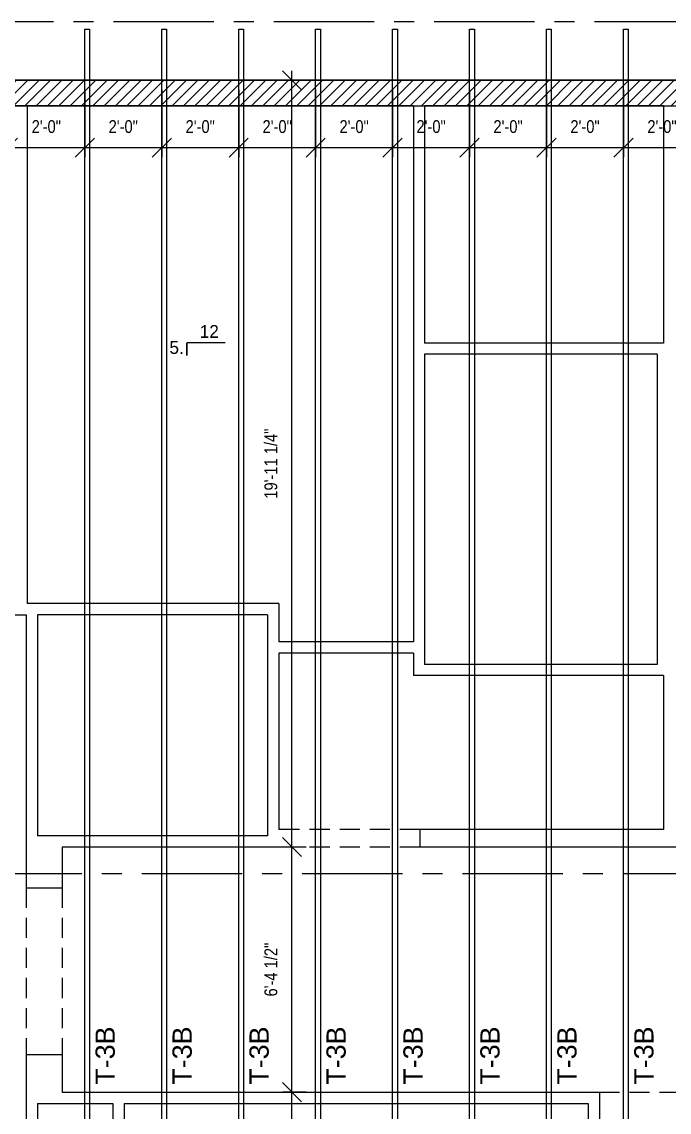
# Model space of a CAD drawing. Header units: inches. Extents: x -1321 to 2514, y -588 to 989.
# Drawn here: x 1369.4 to 1571.3, y 621.4 to 961.7 of the extents above; entities that cross this region are included whole.
import ezdxf
from ezdxf.enums import TextEntityAlignment as Align

# ---------------------------------------------------------------- set-up
doc = ezdxf.new("R2010")
doc.units = ezdxf.units.IN
doc.header["$LTSCALE"] = 25
doc.header["$MEASUREMENT"] = 0
doc.linetypes.add('CENTER', pattern=[2, 1.25, -0.25, 0.25, -0.25])
doc.linetypes.add('HIDDEN', pattern=[0.375, 0.25, -0.125])
for name, color, linetype in [('1WDOOR', 3, 'Continuous'), ('1WEXTERIOR', 150, 'Continuous'), ('1WINTERIOR', 4, 'Continuous'), ('RDIM', 2, 'Continuous'), ('RMARK', 80, 'Continuous'), ('ROOF', 7, 'CENTER'), ('RTRUSS', 30, 'Continuous')]:
    doc.layers.add(name, color=color, linetype=linetype)
doc.styles.add('Dim', font='ARIALN.TTF')
doc.styles.add('Plane', font='arial.ttf')
doc.dimstyles.new('Clearspan', dxfattribs={"dimscale": 48, "dimtxt": 0.083333, "dimasz": 0.125, "dimexe": 0.0625, "dimexo": 0.0625, "dimgap": 0.09375, "dimtad": 1, "dimtoh": 1, "dimdec": 4, "dimzin": 3, "dimdsep": 46, "dimlunit": 4, "dimtxsty": 'Dim', "dimblk": 'OBLIQUE', "dimcen": 0.09375, "dimdle": 0.0625, "dimazin": 0, "dimtfac": 1, "dimtdec": 4, "dimtix": 1, "dimtmove": 2, "dimatfit": 3, "dimfxl": 1, "dimfrac": 2, "dimtolj": 1, "dimtzin": 3, "dimarcsym": 0})

# ---------------------------------------------------------------- blocks, each defined once
blk = doc.blocks.new('PitchIndicator')
at = {"color": 0, "const_width": 0.5}
for points in [[(0, 0), (0, 4)], [(0, 4), (12, 4)]]:
    blk.add_lwpolyline(points, dxfattribs=at)
at = {"color": 0}
blk.add_text('12', height=4, dxfattribs=at).set_placement((4, 5.5))
blk.add_attdef('PITCH', text='', height=4, dxfattribs=at).set_placement((-1, 0.5), align=Align.RIGHT)
blk = doc.blocks.new('_OBLIQUE')
at = {"color": 0, "linetype": 'ByBlock'}
blk.add_line((-0.5, -0.5), (0.5, 0.5), dxfattribs=at)
blk = doc.blocks.new('*D249')
at = {"layer": 'RDIM', "color": 0, "lineweight": -2, "transparency": 16777216}
for p, q in [((1453.63, 464.44), (1453.63, 630.69)), ((1458.01, 627.69), (1450.63, 627.69)), ((1458.01, 467.44), (1450.63, 467.44))]:
    blk.add_line(p, q, dxfattribs=at)
at = {"layer": 'RDIM', "color": 0, "lineweight": -2, "transparency": 16777216, "xscale": 6, "yscale": 6, "zscale": 6}
for p, rotation in [((1453.63, 627.69), 90), ((1453.63, 467.44), 270)]:
    blk.add_blockref('_OBLIQUE', p, dxfattribs=dict(at, rotation=rotation))
at = {"layer": 'RDIM', "color": 0, "transparency": 16777216, "insert": (1447.06, 547.57), "char_height": 4, "attachment_point": 5, "rotation": 90, "style": 'Dim'}
blk.add_mtext('\\A1;13\'-4 1/4"', dxfattribs=at)
blk = doc.blocks.new('*D250')
at = {"layer": 'RDIM', "color": 0, "lineweight": -2, "transparency": 16777216}
for p, q in [((1453.63, 624.69), (1453.63, 707.19)), ((1458.01, 704.19), (1450.63, 704.19)), ((1458.01, 627.69), (1450.63, 627.69))]:
    blk.add_line(p, q, dxfattribs=at)
at = {"layer": 'RDIM', "color": 0, "lineweight": -2, "transparency": 16777216, "xscale": 6, "yscale": 6, "zscale": 6}
for p, rotation in [((1453.63, 704.19), 90), ((1453.63, 627.69), 270)]:
    blk.add_blockref('_OBLIQUE', p, dxfattribs=dict(at, rotation=rotation))
at = {"layer": 'RDIM', "color": 0, "transparency": 16777216, "insert": (1447.06, 665.94), "char_height": 4, "attachment_point": 5, "rotation": 90, "style": 'Dim'}
blk.add_mtext('\\A1;6\'-4 1/2"', dxfattribs=at)
blk = doc.blocks.new('*D251')
at = {"layer": 'RDIM', "color": 0, "lineweight": -2, "transparency": 16777216}
for p, q in [((1453.63, 701.19), (1453.63, 946.44)), ((1458.01, 943.44), (1450.63, 943.44)), ((1458.01, 704.19), (1450.63, 704.19))]:
    blk.add_line(p, q, dxfattribs=at)
at = {"layer": 'RDIM', "color": 0, "lineweight": -2, "transparency": 16777216, "xscale": 6, "yscale": 6, "zscale": 6}
for p, rotation in [((1453.63, 943.44), 90), ((1453.63, 704.19), 270)]:
    blk.add_blockref('_OBLIQUE', p, dxfattribs=dict(at, rotation=rotation))
at = {"layer": 'RDIM', "color": 0, "transparency": 16777216, "insert": (1447.06, 823.82), "char_height": 4, "attachment_point": 5, "rotation": 90, "style": 'Dim'}
blk.add_mtext('\\A1;19\'-11 1/4"', dxfattribs=at)
blk = doc.blocks.new('*D337')
at = {"layer": 'RDIM', "color": 0, "lineweight": -2, "transparency": 16777216}
for p, q in [((1365.01, 940.44), (1365.01, 919.42)), ((1389.01, 940.44), (1389.01, 919.42)), ((1362.01, 922.42), (1392.01, 922.42))]:
    blk.add_line(p, q, dxfattribs=at)
at = {"layer": 'RDIM', "color": 0, "lineweight": -2, "transparency": 16777216, "xscale": 6, "yscale": 6, "zscale": 6, "rotation": 180}
blk.add_blockref('_OBLIQUE', (1365.01, 922.42), dxfattribs=at)
at = {"layer": 'RDIM', "color": 0, "lineweight": -2, "transparency": 16777216, "xscale": 6, "yscale": 6, "zscale": 6}
blk.add_blockref('_OBLIQUE', (1389.01, 922.42), dxfattribs=at)
at = {"layer": 'RDIM', "color": 0, "transparency": 16777216, "insert": (1377.01, 928.97), "char_height": 4, "attachment_point": 5, "style": 'Dim'}
blk.add_mtext('\\A1;2\'-0"', dxfattribs=at)
blk = doc.blocks.new('*D338')
at = {"layer": 'RDIM', "color": 0, "lineweight": -2, "transparency": 16777216}
for p, q in [((1389.01, 940.44), (1389.01, 919.42)), ((1413.01, 940.44), (1413.01, 919.42)), ((1386.01, 922.42), (1416.01, 922.42))]:
    blk.add_line(p, q, dxfattribs=at)
at = {"layer": 'RDIM', "color": 0, "lineweight": -2, "transparency": 16777216, "xscale": 6, "yscale": 6, "zscale": 6, "rotation": 180}
blk.add_blockref('_OBLIQUE', (1389.01, 922.42), dxfattribs=at)
at = {"layer": 'RDIM', "color": 0, "lineweight": -2, "transparency": 16777216, "xscale": 6, "yscale": 6, "zscale": 6}
blk.add_blockref('_OBLIQUE', (1413.01, 922.42), dxfattribs=at)
at = {"layer": 'RDIM', "color": 0, "transparency": 16777216, "insert": (1401.01, 928.97), "char_height": 4, "attachment_point": 5, "style": 'Dim'}
blk.add_mtext('\\A1;2\'-0"', dxfattribs=at)
blk = doc.blocks.new('*D339')
at = {"layer": 'RDIM', "color": 0, "lineweight": -2, "transparency": 16777216}
for p, q in [((1413.01, 940.44), (1413.01, 919.42)), ((1437.01, 940.44), (1437.01, 919.42)), ((1410.01, 922.42), (1440.01, 922.42))]:
    blk.add_line(p, q, dxfattribs=at)
at = {"layer": 'RDIM', "color": 0, "lineweight": -2, "transparency": 16777216, "xscale": 6, "yscale": 6, "zscale": 6, "rotation": 180}
blk.add_blockref('_OBLIQUE', (1413.01, 922.42), dxfattribs=at)
at = {"layer": 'RDIM', "color": 0, "lineweight": -2, "transparency": 16777216, "xscale": 6, "yscale": 6, "zscale": 6}
blk.add_blockref('_OBLIQUE', (1437.01, 922.42), dxfattribs=at)
at = {"layer": 'RDIM', "color": 0, "transparency": 16777216, "insert": (1425.01, 928.97), "char_height": 4, "attachment_point": 5, "style": 'Dim'}
blk.add_mtext('\\A1;2\'-0"', dxfattribs=at)
blk = doc.blocks.new('*D340')
at = {"layer": 'RDIM', "color": 0, "lineweight": -2, "transparency": 16777216}
for p, q in [((1437.01, 940.44), (1437.01, 919.42)), ((1461.01, 940.44), (1461.01, 919.42)), ((1434.01, 922.42), (1464.01, 922.42))]:
    blk.add_line(p, q, dxfattribs=at)
at = {"layer": 'RDIM', "color": 0, "lineweight": -2, "transparency": 16777216, "xscale": 6, "yscale": 6, "zscale": 6, "rotation": 180}
blk.add_blockref('_OBLIQUE', (1437.01, 922.42), dxfattribs=at)
at = {"layer": 'RDIM', "color": 0, "lineweight": -2, "transparency": 16777216, "xscale": 6, "yscale": 6, "zscale": 6}
blk.add_blockref('_OBLIQUE', (1461.01, 922.42), dxfattribs=at)
at = {"layer": 'RDIM', "color": 0, "transparency": 16777216, "insert": (1449.01, 928.97), "char_height": 4, "attachment_point": 5, "style": 'Dim'}
blk.add_mtext('\\A1;2\'-0"', dxfattribs=at)
blk = doc.blocks.new('*D341')
at = {"layer": 'RDIM', "color": 0, "lineweight": -2, "transparency": 16777216}
for p, q in [((1461.01, 940.44), (1461.01, 919.42)), ((1485.01, 940.44), (1485.01, 919.42)), ((1458.01, 922.42), (1488.01, 922.42))]:
    blk.add_line(p, q, dxfattribs=at)
at = {"layer": 'RDIM', "color": 0, "lineweight": -2, "transparency": 16777216, "xscale": 6, "yscale": 6, "zscale": 6, "rotation": 180}
blk.add_blockref('_OBLIQUE', (1461.01, 922.42), dxfattribs=at)
at = {"layer": 'RDIM', "color": 0, "lineweight": -2, "transparency": 16777216, "xscale": 6, "yscale": 6, "zscale": 6}
blk.add_blockref('_OBLIQUE', (1485.01, 922.42), dxfattribs=at)
at = {"layer": 'RDIM', "color": 0, "transparency": 16777216, "insert": (1473.01, 928.97), "char_height": 4, "attachment_point": 5, "style": 'Dim'}
blk.add_mtext('\\A1;2\'-0"', dxfattribs=at)
blk = doc.blocks.new('*D342')
at = {"layer": 'RDIM', "color": 0, "lineweight": -2, "transparency": 16777216}
for p, q in [((1485.01, 940.44), (1485.01, 919.42)), ((1509.01, 940.44), (1509.01, 919.42)), ((1482.01, 922.42), (1512.01, 922.42))]:
    blk.add_line(p, q, dxfattribs=at)
at = {"layer": 'RDIM', "color": 0, "lineweight": -2, "transparency": 16777216, "xscale": 6, "yscale": 6, "zscale": 6, "rotation": 180}
blk.add_blockref('_OBLIQUE', (1485.01, 922.42), dxfattribs=at)
at = {"layer": 'RDIM', "color": 0, "lineweight": -2, "transparency": 16777216, "xscale": 6, "yscale": 6, "zscale": 6}
blk.add_blockref('_OBLIQUE', (1509.01, 922.42), dxfattribs=at)
at = {"layer": 'RDIM', "color": 0, "transparency": 16777216, "insert": (1497.01, 928.97), "char_height": 4, "attachment_point": 5, "style": 'Dim'}
blk.add_mtext('\\A1;2\'-0"', dxfattribs=at)
blk = doc.blocks.new('*D343')
at = {"layer": 'RDIM', "color": 0, "lineweight": -2, "transparency": 16777216}
for p, q in [((1509.01, 940.44), (1509.01, 919.42)), ((1533.01, 940.44), (1533.01, 919.42)), ((1506.01, 922.42), (1536.01, 922.42))]:
    blk.add_line(p, q, dxfattribs=at)
at = {"layer": 'RDIM', "color": 0, "lineweight": -2, "transparency": 16777216, "xscale": 6, "yscale": 6, "zscale": 6, "rotation": 180}
blk.add_blockref('_OBLIQUE', (1509.01, 922.42), dxfattribs=at)
at = {"layer": 'RDIM', "color": 0, "lineweight": -2, "transparency": 16777216, "xscale": 6, "yscale": 6, "zscale": 6}
blk.add_blockref('_OBLIQUE', (1533.01, 922.42), dxfattribs=at)
at = {"layer": 'RDIM', "color": 0, "transparency": 16777216, "insert": (1521.01, 928.97), "char_height": 4, "attachment_point": 5, "style": 'Dim'}
blk.add_mtext('\\A1;2\'-0"', dxfattribs=at)
blk = doc.blocks.new('*D344')
at = {"layer": 'RDIM', "color": 0, "lineweight": -2, "transparency": 16777216}
for p, q in [((1533.01, 940.44), (1533.01, 919.42)), ((1557.01, 940.44), (1557.01, 919.42)), ((1530.01, 922.42), (1560.01, 922.42))]:
    blk.add_line(p, q, dxfattribs=at)
at = {"layer": 'RDIM', "color": 0, "lineweight": -2, "transparency": 16777216, "xscale": 6, "yscale": 6, "zscale": 6, "rotation": 180}
blk.add_blockref('_OBLIQUE', (1533.01, 922.42), dxfattribs=at)
at = {"layer": 'RDIM', "color": 0, "lineweight": -2, "transparency": 16777216, "xscale": 6, "yscale": 6, "zscale": 6}
blk.add_blockref('_OBLIQUE', (1557.01, 922.42), dxfattribs=at)
at = {"layer": 'RDIM', "color": 0, "transparency": 16777216, "insert": (1545.01, 928.97), "char_height": 4, "attachment_point": 5, "style": 'Dim'}
blk.add_mtext('\\A1;2\'-0"', dxfattribs=at)
blk = doc.blocks.new('*D345')
at = {"layer": 'RDIM', "color": 0, "lineweight": -2, "transparency": 16777216}
for p, q in [((1557.01, 940.44), (1557.01, 919.42)), ((1581.01, 940.44), (1581.01, 919.42)), ((1554.01, 922.42), (1584.01, 922.42))]:
    blk.add_line(p, q, dxfattribs=at)
at = {"layer": 'RDIM', "color": 0, "lineweight": -2, "transparency": 16777216, "xscale": 6, "yscale": 6, "zscale": 6, "rotation": 180}
blk.add_blockref('_OBLIQUE', (1557.01, 922.42), dxfattribs=at)
at = {"layer": 'RDIM', "color": 0, "lineweight": -2, "transparency": 16777216, "xscale": 6, "yscale": 6, "zscale": 6}
blk.add_blockref('_OBLIQUE', (1581.01, 922.42), dxfattribs=at)
at = {"layer": 'RDIM', "color": 0, "transparency": 16777216, "insert": (1569.01, 928.97), "char_height": 4, "attachment_point": 5, "style": 'Dim'}
blk.add_mtext('\\A1;2\'-0"', dxfattribs=at)

msp = doc.modelspace()

# ---------------------------------------------------------------- hatches: boundary and pattern name
at = {"layer": '1WDOOR'}
h = msp.add_hatch(dxfattribs=at)
h.set_pattern_fill('ANSI31', color=6, scale=20)
h.paths.add_polyline_path([(1832.50639, 711.44371), (1832.50639, 703.44371), (1865.00639, 703.44371), (1865.00639, 943.44371), (861.00639, 943.44371), (861.00639, 771.44371), (1033.00639, 771.44371), (1033.00639, 779.44371), (869.00639, 779.44371), (869.00639, 935.44371), (1857.00639, 935.44371), (1857.00639, 711.44371)])

# ---------------------------------------------------------------- linework, layer by layer
at = {"layer": '1WDOOR', "color": 6}
msp.add_lwpolyline([(1832.50639, 711.44371), (1832.50639, 703.44371), (1865.00639, 703.44371), (1865.00639, 943.44371), (861.00639, 943.44371), (861.00639, 771.44371), (1033.00639, 771.44371), (1033.00639, 779.44371), (869.00639, 779.44371), (869.00639, 935.44371), (1857.00639, 935.44371), (1857.00639, 711.44371)], close=True, dxfattribs=at)
at = {"layer": '1WEXTERIOR'}
for p, q in [((1865.00639, 943.44371), (861.00639, 943.44371)), ((1491.50639, 935.44371), (1242.50639, 935.44371)), ((1569.50639, 935.44371), (1495.00639, 935.44371))]:
    msp.add_line(p, q, dxfattribs=at)
at = {"layer": '1WINTERIOR'}
for p, q in [((1371.00639, 935.44371), (1371.00639, 780.19371)), ((1491.50639, 935.44371), (1491.50639, 768.19371)), ((1495.00639, 935.44371), (1495.00639, 861.44371)), ((1569.50639, 935.44371), (1569.50639, 861.44371)), ((1569.50639, 861.44371), (1495.00639, 861.44371)), ((1567.50639, 857.94371), (1495.00639, 857.94371)), ((1495.00639, 857.94371), (1495.00639, 761.19371)), ((1567.50639, 857.94371), (1567.50639, 761.19371)), ((1449.50639, 780.19371), (1371.00639, 780.19371)), ((1449.50639, 780.19371), (1449.50639, 768.19371)), ((1041.00639, 776.69371), (1370.75639, 776.69371)), ((1370.75639, 776.69371), (1370.75639, 691.44371)), ((1446.00639, 776.69371), (1374.25639, 776.69371)), ((1374.25639, 776.69371), (1374.25639, 707.69371)), ((1446.00639, 776.69371), (1446.00639, 707.69371)), ((1491.50639, 768.19371), (1449.50639, 768.19371)), ((1491.50639, 764.69371), (1449.50639, 764.69371)), ((1449.50639, 764.69371), (1449.50639, 709.69371)), ((1491.50639, 764.69371), (1491.50639, 757.69371)), ((1567.50639, 761.19371), (1495.00639, 761.19371)), ((1569.50639, 757.69371), (1491.50639, 757.69371)), ((1569.50639, 757.69371), (1569.50639, 709.69371)), ((1453.50639, 709.69371), (1449.50639, 709.69371)), ((1453.50639, 709.69371), (1453.50639, 704.19371)), ((1569.50639, 709.69371), (1493.50639, 709.69371)), ((1493.50639, 709.69371), (1493.50639, 704.19371)), ((1446.00639, 707.69371), (1374.25639, 707.69371)), ((1382.00639, 704.19371), (1382.00639, 691.44371)), ((1453.50639, 704.19371), (1382.00639, 704.19371)), ((1593.00639, 704.19371), (1493.50639, 704.19371)), ((1370.75639, 691.44371), (1382.00639, 691.44371)), ((1370.75639, 639.44371), (1382.00639, 639.44371)), ((1370.75639, 639.44371), (1370.75639, 587.44371)), ((1382.00639, 639.44371), (1382.00639, 627.69371)), ((1382.00639, 627.69371), (1549.50639, 627.69371)), ((1549.50639, 627.69371), (1549.50639, 577.44371)), ((1374.25639, 624.19371), (1397.75639, 624.19371)), ((1374.25639, 624.19371), (1374.25639, 590.94371)), ((1397.75639, 624.19371), (1397.75639, 590.94371)), ((1401.25639, 624.19371), (1401.25639, 475.44371)), ((1401.25639, 624.19371), (1546.00639, 624.19371)), ((1546.00639, 624.19371), (1546.00639, 475.44371))]:
    msp.add_line(p, q, dxfattribs=at)
at = {"layer": '1WINTERIOR', "linetype": 'HIDDEN'}
for p, q in [((1493.50639, 709.69371), (1453.50639, 709.69371)), ((1493.50639, 704.19371), (1453.50639, 704.19371)), ((1370.75639, 691.44371), (1370.75639, 639.44371)), ((1382.00639, 691.44371), (1382.00639, 639.44371)), ((1549.50639, 627.69371), (1593.00639, 627.69371))]:
    msp.add_line(p, q, dxfattribs=at)
at = {"layer": '1WINTERIOR'}
msp.add_lwpolyline([(913.00639, 467.44371), (913.00639, 771.44371), (861.00639, 771.44371), (861.00639, 943.44371), (1865.00639, 943.44371), (1865.00639, 703.44371), (1816.50639, 703.44371), (1816.50639, 467.44371)], close=True, dxfattribs=at)
at = {"layer": 'ROOF'}
for p, q in [((1879.25639, 961.69371), (842.75639, 961.69371)), ((1588.10639, 695.84371), (1141.40639, 695.84371))]:
    msp.add_line(p, q, dxfattribs=at)
at = {"layer": 'RTRUSS'}
for points in [[(1389.00639, 451.44371), (1389.00639, 959.44371), (1390.50639, 959.44371), (1390.50639, 451.44371)], [(1413.00639, 451.44371), (1413.00639, 959.44371), (1414.50639, 959.44371), (1414.50639, 451.44371)], [(1437.00639, 451.44371), (1437.00639, 959.44371), (1438.50639, 959.44371), (1438.50639, 451.44371)], [(1461.00639, 451.44371), (1461.00639, 959.44371), (1462.50639, 959.44371), (1462.50639, 451.44371)], [(1485.00639, 451.44371), (1485.00639, 959.44371), (1486.50639, 959.44371), (1486.50639, 451.44371)], [(1509.00639, 451.44371), (1509.00639, 959.44371), (1510.50639, 959.44371), (1510.50639, 451.44371)], [(1533.00639, 451.44371), (1533.00639, 959.44371), (1534.50639, 959.44371), (1534.50639, 451.44371)], [(1557.00639, 451.44371), (1557.00639, 959.44371), (1558.50639, 959.44371), (1558.50639, 451.44371)]]:
    msp.add_lwpolyline(points, close=True, dxfattribs=at)

# ---------------------------------------------------------------- block references
at = {"layer": 'RDIM'}
msp.add_blockref('PitchIndicator', (1420.87322, 857.56513), dxfattribs=at).add_auto_attribs({'PITCH': '5.'})

# ---------------------------------------------------------------- texts
at = {"layer": 'RMARK', "color": 2, "style": 'Plane'}
for p in [(1395.36803, 639.11585), (1419.36803, 639.11585), (1443.36803, 639.11585), (1467.36803, 639.11585), (1491.36803, 639.11585), (1515.36803, 639.11585), (1539.36803, 639.11585), (1563.36803, 639.11585)]:
    msp.add_text('T-3B', height=6, rotation=90, dxfattribs=at).set_placement(p, align=Align.MIDDLE_CENTER)

# ---------------------------------------------------------------- dimensions: what is measured, and where the dimension line sits
at = {"layer": 'RDIM'}
for base, p1, p2, picture, middle in [((1453.6322, 943.44371), (1461.00639, 704.19371), (1461.00639, 943.44371), '*D251', (1447.06399, 823.81871)), ((1453.6322, 704.19371), (1461.00639, 627.69371, 120), (1461.00639, 704.19371), '*D250', (1447.06399, 665.94371)), ((1453.6322, 627.69371), (1461.00639, 467.44371), (1461.00639, 627.69371, 120), '*D249', (1447.06399, 547.56871))]:
    dim = msp.add_linear_dim(base=base, p1=p1, p2=p2, angle=90, dimstyle='Clearspan', dxfattribs=at)
    dim.commit()
    dim.dimension.update_dxf_attribs({"geometry": picture, "text_midpoint": middle})
for base, p1, p2, picture, middle in [((1389.00639, 922.42462), (1365.00639, 943.44371, 112), (1389.00639, 943.44371, 112), '*D337', (1377.00639, 928.96691)), ((1413.00639, 922.42462), (1389.00639, 943.44371, 112), (1413.00639, 943.44371, 112), '*D338', (1401.00639, 928.96691)), ((1437.00639, 922.42462), (1413.00639, 943.44371, 112), (1437.00639, 943.44371, 112), '*D339', (1425.00639, 928.96691)), ((1461.00639, 922.42462), (1437.00639, 943.44371, 112), (1461.00639, 943.44371, 112), '*D340', (1449.00639, 928.96691)), ((1485.00639, 922.42462), (1461.00639, 943.44371, 112), (1485.00639, 943.44371, 112), '*D341', (1473.00639, 928.96691)), ((1509.00639, 922.42462), (1485.00639, 943.44371, 112), (1509.00639, 943.44371, 112), '*D342', (1497.00639, 928.96691)), ((1533.00639, 922.42462), (1509.00639, 943.44371, 112), (1533.00639, 943.44371, 112), '*D343', (1521.00639, 928.96691)), ((1557.00639, 922.42462), (1533.00639, 943.44371, 112), (1557.00639, 943.44371, 112), '*D344', (1545.00639, 928.96691)), ((1581.00639, 922.42462), (1557.00639, 943.44371, 112), (1581.00639, 943.44371, 112), '*D345', (1569.00639, 928.96691))]:
    dim = msp.add_linear_dim(base=base, p1=p1, p2=p2, dimstyle='Clearspan', dxfattribs=at)
    dim.commit()
    dim.dimension.update_dxf_attribs({"geometry": picture, "text_midpoint": middle})

doc.saveas('drawing.dxf')
